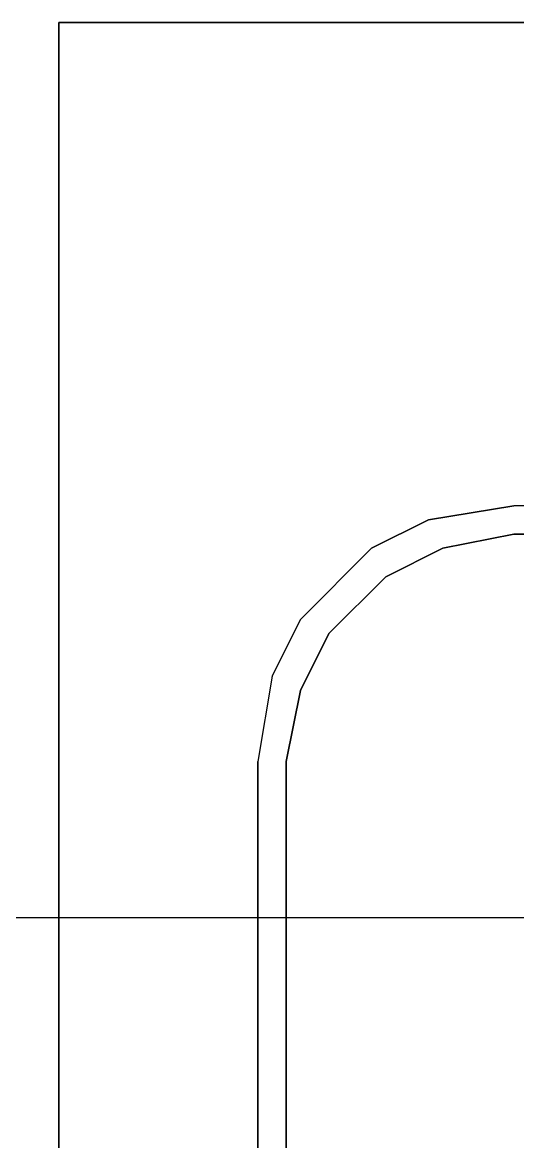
# Model space of a CAD drawing. Header units: inches. Extents: x -7543 to -822, y 102837 to 190349.
# Drawn here: x -829.83048 to -829.82827, y 102836.95643 to 102836.96143 of the extents above; entities that cross this region are included whole.
import ezdxf

# ---------------------------------------------------------------- set-up
doc = ezdxf.new("R2010")
doc.units = ezdxf.units.IN
doc.header["$MEASUREMENT"] = 0
doc.linetypes.add('DASHDOTX2', pattern=[2, 1, -0.5, 0, -0.5])
doc.layers.add('AKS', color=1, linetype='Continuous', lineweight=25)
doc.layers.add('TEFRİŞ', color=7, linetype='Continuous', lineweight=25, true_color=0x78462c)

msp = doc.modelspace()

# ---------------------------------------------------------------- linework, layer by layer
at = {"layer": 'AKS', "linetype": 'DASHDOTX2', "ltscale": 10}
msp.add_line((-829.7205326753192, 102836.9574307916), (-830.0911364701894, 102836.9574307916), dxfattribs=at)
at = {"layer": 'TEFRİŞ'}
for p, q in [((-829.8282879212353, 102836.9592717916, -0.004190999999999999), (-829.8286689212352, 102836.9592082916, -0.004190999999999999)), ((-829.8223519212353, 102836.9592717916, -0.004190999999999999), (-829.8282879212353, 102836.9592717916, -0.004190999999999999)), ((-829.8286689212352, 102836.9592082916, -0.004190999999999999), (-829.8289229212353, 102836.9590812916, -0.004190999999999999)), ((-829.8282879212353, 102836.9591447916, -0.004190999999999999), (-829.8286054212352, 102836.9590812916, -0.004190999999999999)), ((-829.8289229212353, 102836.9590812916, -0.004190999999999999), (-829.8292404212352, 102836.9587637916, -0.004190999999999999)), ((-829.8286054212352, 102836.9590812916, -0.004190999999999999), (-829.8288594212353, 102836.9589542916, -0.004190999999999999)), ((-829.8288594212353, 102836.9589542916, -0.004190999999999999), (-829.8291134212352, 102836.9587002916, -0.004190999999999999)), ((-829.8292404212352, 102836.9587637916, -0.004190999999999999), (-829.8293674212352, 102836.9585097916, -0.004190999999999999)), ((-829.8291134212352, 102836.9587002916, -0.004190999999999999), (-829.8292404212352, 102836.9584462916, -0.004190999999999999)), ((-829.8293674212352, 102836.9585097916, -0.004190999999999999), (-829.8294309212353, 102836.9581287916, -0.004190999999999999)), ((-829.8292404212352, 102836.9584462916, -0.004190999999999999), (-829.8293039212352, 102836.9581287916, -0.004190999999999999)), ((-829.8294309212353, 102836.9581287916, -0.004190999999999999), (-829.8294309212353, 102836.9534627916, -0.004190999999999999))]:
    msp.add_line(p, q, dxfattribs=at)
for points, invisible_edges in [([(-829.8289229212353, 102836.9590812916), (-829.8286689212352, 102836.9592082916), (-829.8288594212353, 102836.9614307916), (-829.8303199212353, 102836.9614307916)], 10), ([(-829.8292404212352, 102836.9587637916), (-829.8289229212353, 102836.9590812916), (-829.8303199212353, 102836.9614307916), (-829.8303199212353, 102836.9599067916)], 10), ([(-829.8282879212353, 102836.9592717916), (-829.8282879212353, 102836.9614307916), (-829.8288594212353, 102836.9614307916), (-829.8286689212352, 102836.9592082916)], 5), ([(-829.8282879212353, 102836.9592717916), (-829.8282879212353, 102836.9614307916), (-829.8223519212353, 102836.9614307916), (-829.8223519212353, 102836.9592717916)], 13), ([(-829.8293674212352, 102836.9585097916), (-829.8292404212352, 102836.9587637916), (-829.8303199212353, 102836.9599067916), (-829.8303199212353, 102836.9588272916)], 10), ([(-829.8282879212353, 102836.9591447916, -0.000127000000000001), (-829.8282879212353, 102836.9592717916), (-829.8286689212352, 102836.9592082916), (-829.8286054212352, 102836.9590812916, -0.000127000000000001)], 5), ([(-829.8282879212353, 102836.9591447916, -0.000127000000000001), (-829.8223519212353, 102836.9591447916, -0.000127000000000001), (-829.8223519212353, 102836.9592717916), (-829.8282879212353, 102836.9592717916)], 10), ([(-829.8286689212352, 102836.9592082916), (-829.8289229212353, 102836.9590812916), (-829.8288594212353, 102836.9589542916, -0.000127000000000001), (-829.8286054212352, 102836.9590812916, -0.000127000000000001)], 10), ([(-829.8289229212353, 102836.9590812916), (-829.8292404212352, 102836.9587637916), (-829.8291134212352, 102836.9587002916, -0.000127000000000001), (-829.8288594212353, 102836.9589542916, -0.000127000000000001)], 10), ([(-829.8294309212353, 102836.9581287916), (-829.8303199212353, 102836.9581287916), (-829.8303199212353, 102836.9588272916), (-829.8293674212352, 102836.9585097916)], 5), ([(-829.8291134212352, 102836.9587002916, -0.000127000000000001), (-829.8292404212352, 102836.9587637916), (-829.8293674212352, 102836.9585097916), (-829.8292404212352, 102836.9584462916, -0.000127000000000001)], 5), ([(-829.8292404212352, 102836.9584462916, -0.000127000000000001), (-829.8293674212352, 102836.9585097916), (-829.8294309212353, 102836.9581287916), (-829.8293039212352, 102836.9581287916, -0.000127000000000001)], 5), ([(-829.8294309212353, 102836.9581287916), (-829.8303199212353, 102836.9581287916), (-829.8303199212353, 102836.9534627916), (-829.8294309212353, 102836.9534627916)], 5), ([(-829.8294309212353, 102836.9581287916), (-829.8303199212353, 102836.9581287916), (-829.8303199212353, 102836.9534627916), (-829.8294309212353, 102836.9534627916)], 5), ([(-829.8293039212352, 102836.9581287916, -0.000127000000000001), (-829.8293039212352, 102836.9534627916, -0.000127000000000001), (-829.8294309212353, 102836.9534627916), (-829.8294309212353, 102836.9581287916)], 10)]:
    msp.add_3dface(points, dxfattribs=dict(at, invisible_edges=invisible_edges))
for points in [[(-829.8303199212353, 102836.9614307916, -0.000127000000000001), (-829.8203199212353, 102836.9614307916, -0.000127000000000001), (-829.8203199212353, 102836.9614307916), (-829.8303199212353, 102836.9614307916)], [(-829.8303199212353, 102836.9614307916, -0.000127000000000001), (-829.8303199212353, 102836.9514307916, -0.000127000000000001), (-829.8303199212353, 102836.9514307916), (-829.8303199212353, 102836.9614307916)], [(-829.8286054212352, 102836.9590812916, -0.004190999999999999), (-829.8282879212353, 102836.9591447916, -0.004190999999999999), (-829.8282879212353, 102836.9591447916, -0.000127000000000001), (-829.8286054212352, 102836.9590812916, -0.000127000000000001)], [(-829.8282879212353, 102836.9591447916, -0.004190999999999999), (-829.8223519212353, 102836.9591447916, -0.004190999999999999), (-829.8223519212353, 102836.9591447916, -0.000127000000000001), (-829.8282879212353, 102836.9591447916, -0.000127000000000001)], [(-829.8288594212353, 102836.9589542916, -0.004190999999999999), (-829.8286054212352, 102836.9590812916, -0.004190999999999999), (-829.8286054212352, 102836.9590812916, -0.000127000000000001), (-829.8288594212353, 102836.9589542916, -0.000127000000000001)], [(-829.8291134212352, 102836.9587002916, -0.004190999999999999), (-829.8288594212353, 102836.9589542916, -0.004190999999999999), (-829.8288594212353, 102836.9589542916, -0.000127000000000001), (-829.8291134212352, 102836.9587002916, -0.000127000000000001)], [(-829.8292404212352, 102836.9584462916, -0.004190999999999999), (-829.8291134212352, 102836.9587002916, -0.004190999999999999), (-829.8291134212352, 102836.9587002916, -0.000127000000000001), (-829.8292404212352, 102836.9584462916, -0.000127000000000001)], [(-829.8293039212352, 102836.9581287916, -0.004190999999999999), (-829.8292404212352, 102836.9584462916, -0.004190999999999999), (-829.8292404212352, 102836.9584462916, -0.000127000000000001), (-829.8293039212352, 102836.9581287916, -0.000127000000000001)], [(-829.8293039212352, 102836.9534627916, -0.004190999999999999), (-829.8293039212352, 102836.9581287916, -0.004190999999999999), (-829.8293039212352, 102836.9581287916, -0.000127000000000001), (-829.8293039212352, 102836.9534627916, -0.000127000000000001)]]:
    msp.add_3dface(points, dxfattribs=at)

doc.saveas('drawing.dxf')
